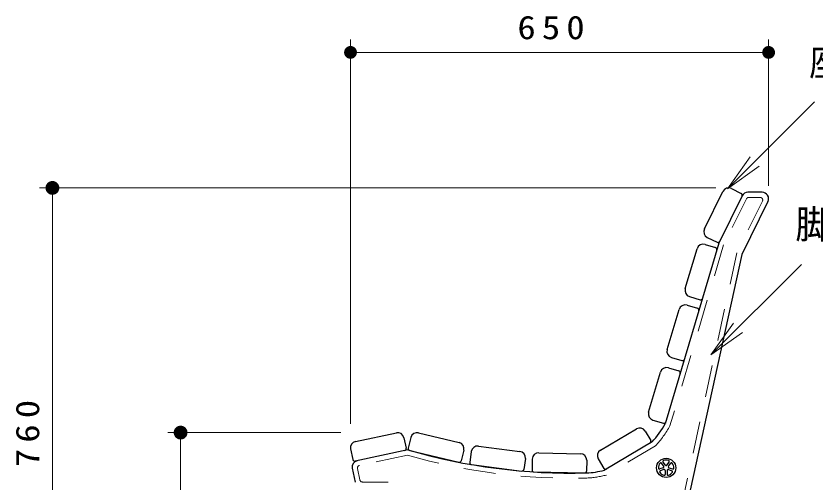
# Model space of a CAD drawing. Units: millimetres on the paper, scale 1:20. Extents: x -365 to 12, y -38 to 257.
# Drawn here: x -148.6 to -86.2, y 119.9 to 156.3 of the extents above; entities that cross this region are included whole.
import ezdxf

# ---------------------------------------------------------------- set-up
doc = ezdxf.new("R2010")
doc.units = ezdxf.units.MM
doc.linetypes.add('USER1', pattern=[4.5, 2.5, -2])
doc.layers.add('1_20', color=3, linetype='Continuous', lineweight=25)
doc.styles.add('ＭＳ ゴシック', font='')
doc.styles.get('ＭＳ ゴシック').set_extended_font_data('MS Gothic')

# ---------------------------------------------------------------- blocks, each defined once
blk = doc.blocks.new('filled_dot')
at = {"color": 0, "linetype": 'Continuous', "lineweight": -2, "const_width": 1.25}
blk.add_lwpolyline([(-0.625, 0, 1), (0.625, 0, 1)], format="xyb", close=True, dxfattribs=at)
blk = doc.blocks.new('open_arrow')
at = {"color": 0, "linetype": 'Continuous', "lineweight": -2}
blk.add_lwpolyline([(7.5, 1.25), (0, 0), (7.5, -1.25)], dxfattribs=at)

msp = doc.modelspace()

# ---------------------------------------------------------------- linework, layer by layer
at = {"layer": '1_20', "color": 7, "lineweight": 13}
for p, q in [((-122.528, 124.455), (-122.528, 154.436)), ((-89.913, 143.023), (-89.913, 154.436)), ((-122.528, 153.436), (-89.913, 153.436)), ((-93.117, 142.804), (-86.328, 149.593)), ((-94.033, 142.865), (-146.782, 142.865)), ((-145.782, 105.023), (-145.782, 142.865)), ((-94.43, 129.831), (-87.359, 136.902)), ((-123.277, 123.777), (-136.782, 123.777)), ((-135.782, 105.523), (-135.782, 123.777))]:
    msp.add_line(p, q, dxfattribs=at)
at = {"layer": '1_20'}
for p, q in [((-94.923, 139.674), (-93.481, 142.587)), ((-92.811, 142.813), (-92.049, 142.436)), ((-90.413, 142.523), (-91.528, 142.523)), ((-91.977, 142.245), (-93.8, 138.56)), ((-89.965, 141.802), (-92.007, 137.673)), ((-93.8, 138.56), (-97.978, 124.467)), ((-94.696, 139.004), (-93.934, 138.627)), ((-96.418, 135.008), (-95.494, 138.124)), ((-94.872, 138.461), (-94.057, 138.22)), ((-92.007, 137.673), (-96.416, 117.495)), ((-96.08, 134.387), (-95.265, 134.145)), ((-96.279, 133.716), (-95.464, 133.474)), ((-97.825, 130.262), (-96.901, 133.378)), ((-97.487, 129.641), (-96.672, 129.399)), ((-97.729, 128.826), (-96.914, 128.584)), ((-99.274, 125.373), (-98.35, 128.489)), ((-98.937, 124.751), (-98.122, 124.51)), ((-122.132, 123.091), (-118.953, 123.767)), ((-117.22, 123.758), (-114.059, 123.001)), ((-103.025, 122.404), (-100.231, 124.064)), ((-99.546, 123.889), (-99.112, 123.158)), ((-118.36, 123.381), (-118.183, 122.55)), ((-117.822, 123.388), (-118.02, 122.562)), ((-99.001, 123.049), (-102.722, 120.839)), ((-122.517, 122.498), (-122.34, 121.666)), ((-118.057, 122.423), (-122.163, 121.551)), ((-117.91, 122.381), (-114.068, 121.461)), ((-113.689, 122.398), (-113.887, 121.572)), ((-112.547, 122.724), (-109.323, 122.311)), ((-113.106, 122.292), (-113.214, 121.449)), ((-108.891, 121.752), (-108.999, 120.908)), ((-108.348, 121.711), (-108.365, 120.861)), ((-107.837, 122.201), (-104.588, 122.133)), ((-103.2, 121.719), (-102.766, 120.988)), ((-113.084, 121.281), (-109.166, 120.779)), ((-104.099, 121.623), (-104.116, 120.773)), ((-98.089, 121.146), (-98.264, 121.386)), ((-97.968, 121.234), (-98.142, 121.474)), ((-97.847, 121.234), (-97.672, 121.474)), ((-97.725, 121.146), (-97.551, 121.386)), ((-122.397, 120.99), (-122.169, 119.919)), ((-108.219, 120.708), (-104.27, 120.626)), ((-98.127, 121.031), (-98.409, 120.939)), ((-98.081, 120.888), (-98.363, 120.796)), ((-97.982, 120.817), (-97.982, 120.52)), ((-97.832, 120.817), (-97.832, 120.52)), ((-97.734, 120.888), (-97.452, 120.797)), ((-97.688, 121.031), (-97.406, 120.939))]:
    msp.add_line(p, q, dxfattribs=at)
at = {"layer": '1_20', "color": 7, "linetype": 'USER1', "lineweight": 13}
for p, q in [((-91.646, 142.012), (-93.426, 138.414)), ((-90.395, 141.835), (-92.388, 137.807)), ((-90.574, 142.123), (-91.466, 142.123)), ((-93.426, 138.414), (-97.607, 124.312)), ((-92.388, 137.807), (-96.807, 117.58)), ((-98.747, 122.735), (-102.568, 120.466)), ((-118.072, 122.011), (-121.83, 121.213)), ((-121.985, 120.975), (-121.795, 120.082)), ((-119.591, 119.923), (-121.599, 119.923))]:
    msp.add_line(p, q, dxfattribs=at)
at = {"layer": '1_20'}
msp.add_circle((-97.907, 121.023), 0.75, dxfattribs=at)
for centre, radius, start, end in [((-93.033, 142.365), 0.5, 63.67176, 153.67174), ((-92.116, 142.302), 0.15, 333.67178, 63.67176), ((-91.528, 142.023), 0.5, 89.99998, 153.67177), ((-90.413, 142.023), 0.5, 333.67181, 89.99998), ((-94.474, 139.452), 0.5, 153.67174, 243.67173), ((-93.868, 138.761), 0.15, 243.67174, 333.67178), ((-95.014, 137.982), 0.5, 73.48721, 163.48719), ((-94.1, 138.076), 0.15, 343.48723, 73.48721), ((-95.938, 134.866), 0.5, 163.48719, 253.48717), ((-95.223, 134.289), 0.15, 253.4872, 343.48723), ((-96.421, 133.236), 0.5, 73.48722, 163.4872), ((-95.507, 133.33), 0.15, 343.48724, 73.48722), ((-97.345, 130.12), 0.5, 163.4872, 253.48717), ((-96.63, 129.543), 0.15, 253.4872, 343.48724), ((-97.871, 128.347), 0.5, 73.48722, 163.4872), ((-96.956, 128.441), 0.15, 343.48724, 73.48722), ((-98.795, 125.231), 0.5, 163.4872, 253.48717), ((-104.529, 128.118), 7.5, 317.47953, 330.8675), ((-98.079, 124.653), 0.15, 253.4872, 343.48724), ((-118.849, 123.277), 0.5, 12.00001, 102), ((-117.336, 123.272), 0.5, 76.53198, 166.53197), ((-99.976, 123.634), 0.5, 30.7113, 120.71129), ((-122.028, 122.602), 0.5, 102, 191.99998), ((-114.176, 122.515), 0.5, 346.532, 76.53198), ((-99.241, 123.082), 0.15, 300.71132, 30.7113), ((-118.33, 122.519), 0.15, 282.00003, 12.00001), ((-105.285, 166.615), 46, 253.87962, 271.45227), ((-117.875, 122.527), 0.15, 166.53197, 256.53202), ((-112.61, 122.228), 0.5, 82.6994, 172.69938), ((-102.77, 121.974), 0.5, 120.71129, 210.71127), ((-109.386, 121.815), 0.5, 352.69942, 82.6994), ((-107.848, 121.701), 0.5, 88.80454, 178.80452), ((-104.599, 121.633), 0.5, 358.80456, 88.80454), ((-121.907, 121.094), 0.5, 102.00003, 191.9999), ((-122.194, 121.698), 0.15, 192, 282.00003), ((-114.033, 121.607), 0.15, 256.53202, 346.532), ((-113.065, 121.429), 0.15, 172.69938, 262.6994), ((-97.907, 121.023), 0.6, 142.60129, 181.39829), ((-98.325, 121.342), 0.075, 35.9992, 142.60119), ((-98.082, 121.519), 0.075, 109.39743, 215.99999), ((-98.15, 121.102), 0.075, 288, 35.99919), ((-97.907, 121.023), 0.6, 70.6013, 109.39831), ((-97.907, 121.279), 0.075, 216, 323.99919), ((-97.665, 121.102), 0.075, 143.99998, 251.99917), ((-97.733, 121.519), 0.075, 323.99919, 70.60119), ((-97.49, 121.342), 0.075, 37.39743, 144), ((-97.907, 121.023), 0.6, 358.60131, 37.39832), ((-109.147, 120.927), 0.15, 262.69943, 352.69942), ((-108.216, 120.858), 0.15, 178.80452, 268.80455), ((-104.266, 120.776), 0.15, 268.80458, 358.80456), ((-104.529, 128.118), 7.5, 273.13215, 283.94301), ((-102.637, 121.064), 0.15, 210.71129, 300.71132), ((-98.432, 121.011), 0.075, 181.39744, 288), ((-98.34, 120.725), 0.075, 107.99919, 214.60118), ((-97.907, 121.023), 0.6, 214.60131, 253.39832), ((-98.057, 120.817), 0.075, 0, 107.99919), ((-98.057, 120.52), 0.075, 253.39744, 0.00001), ((-97.757, 120.817), 0.075, 71.99999, 179.99919), ((-97.757, 120.52), 0.075, 179.99917, 286.60118), ((-97.907, 121.023), 0.6, 286.60131, 325.39832), ((-97.475, 120.725), 0.075, 325.39744, 72), ((-97.383, 121.011), 0.075, 251.99919, 358.6012)]:
    msp.add_arc(centre, radius, start, end, dxfattribs=at)
at = {"layer": '1_20', "color": 7, "linetype": 'USER1', "lineweight": 13}
for centre, radius, start, end in [((-91.466, 141.923), 0.2, 89.99998, 153.67185), ((-90.574, 141.923), 0.2, 333.67189, 89.99998), ((-104.529, 128.118), 7.9, 317.04647, 331.19235), ((-105.285, 166.615), 46.4, 254.00358, 271.46309), ((-121.789, 121.017), 0.2, 102.0002, 192.00002), ((-104.529, 128.118), 7.9, 273.13215, 284.37604), ((-121.599, 120.123), 0.2, 191.99997, 269.99996)]:
    msp.add_arc(centre, radius, start, end, dxfattribs=at)

# ---------------------------------------------------------------- block references
at = {"layer": '1_20', "color": 7, "lineweight": 13, "xscale": 0.4, "yscale": 0.4}
msp.add_blockref('filled_dot', (-122.528, 153.436), dxfattribs=at)
at = {"layer": '1_20', "color": 7, "lineweight": 13}
for name, p, xscale, yscale, rotation in [('filled_dot', (-89.913, 153.436), 0.4, 0.4, 180), ('open_arrow', (-93.117, 142.804), 0.4, 0.4, 45), ('filled_dot', (-145.782, 142.865), 0.431, 0.431, 270), ('open_arrow', (-94.43, 129.831), 0.4, 0.4, 45), ('filled_dot', (-135.782, 123.777), 0.431, 0.431, 270)]:
    msp.add_blockref(name, p, dxfattribs=dict(at, xscale=xscale, yscale=yscale, rotation=rotation))

# ---------------------------------------------------------------- texts
at = {"layer": '1_20', "color": 7, "style": 'ＭＳ ゴシック'}
for s, insert, char_height, attachment_point in [('\\T1.33;\\W1.15;650', (-106.651, 154.436), 1.833, 8), ('\\T1.5;\\W0.85;座板：ヒノキ\u300085X30', (-86.743, 152.593), 2.199, 4), ('\\T1.5;脚:鋳鉄\u3000FC\\~200', (-87.84, 139.902), 2.199, 4)]:
    msp.add_mtext(s, dxfattribs=dict(at, insert=insert, char_height=char_height, attachment_point=attachment_point))
at = {"layer": '1_20', "color": 7, "insert": (-146.782, 123.944), "char_height": 1.833, "attachment_point": 8, "rotation": 90, "style": 'ＭＳ ゴシック'}
msp.add_mtext('\\T1.33;\\W1.15;760', dxfattribs=at)

doc.saveas('drawing.dxf')
